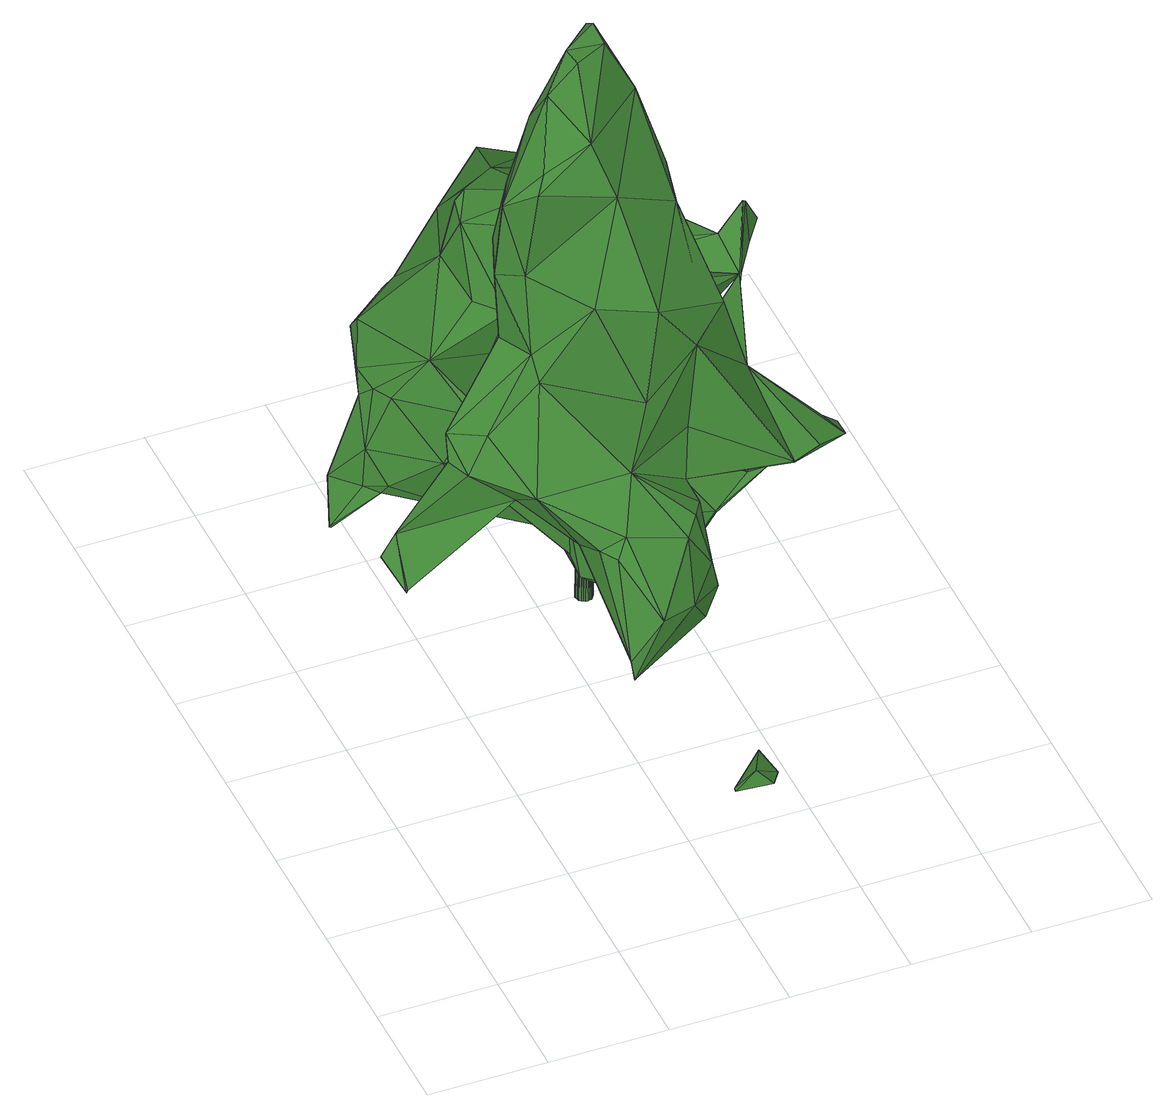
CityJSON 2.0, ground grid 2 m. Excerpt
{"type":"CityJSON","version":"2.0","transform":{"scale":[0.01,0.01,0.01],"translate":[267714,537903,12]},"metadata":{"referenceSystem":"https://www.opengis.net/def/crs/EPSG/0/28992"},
"CityObjects":{
"tree1":{"type":"SolitaryVegetationObject","attributes":{"gtid":343,"crown_width_m":8.86,"crown_median_z":16.65,"crown_r50_m":0.374,"crown_porosity":0.901,"trunk_H_m":3.77,"trunk_DBH_m":0.279,"trunk_radius_m":0.14,"trunk_base_height_m":12.88,"original_gtid":"344"},"geometry":[{"type":"Solid","lod":"3","boundaries":[[[[0,1,2]],[[3,4,5]],[[6,7,8]],[[9,10,11]],[[9,11,12]],[[13,14,15]],[[16,17,18]],[[19,20,21]],[[22,23,24]],[[25,26,27]],[[28,27,26]],[[29,13,30]],[[31,32,33]],[[34,35,36]],[[37,38,39]],[[40,38,37]],[[34,36,41]],[[42,43,20]],[[44,45,46]],[[47,48,49]],[[50,51,52]],[[53,54,32]],[[55,53,56]],[[41,57,58]],[[19,59,60]],[[61,62,63]],[[64,65,66]],[[17,67,68]],[[69,70,71]],[[51,72,73]],[[74,51,73]],[[75,76,77]],[[78,79,80]],[[33,32,81]],[[82,83,84]],[[85,86,37]],[[50,52,86]],[[87,88,89]],[[90,87,89]],[[37,91,40]],[[87,92,93]],[[94,92,87]],[[95,65,64]],[[96,65,95]],[[97,76,98]],[[76,75,98]],[[99,100,101]],[[86,85,102]],[[15,103,104]],[[105,103,15]],[[106,107,108]],[[109,18,22]],[[16,18,109]],[[82,73,72]],[[21,20,110]],[[111,0,2]],[[38,72,51]],[[6,8,112]],[[113,114,39]],[[0,111,115]],[[101,116,117]],[[118,119,120]],[[121,119,122]],[[121,122,57]],[[33,81,123]],[[124,91,37]],[[114,113,85]],[[102,85,113]],[[74,52,51]],[[123,67,17]],[[125,126,127]],[[127,61,125]],[[85,37,114]],[[39,114,37]],[[111,124,37]],[[128,97,129]],[[70,97,98]],[[54,130,131]],[[128,129,35]],[[132,123,133]],[[70,134,71]],[[135,12,97]],[[136,59,107]],[[137,138,128]],[[19,136,99]],[[123,17,133]],[[139,6,95]],[[133,16,140]],[[141,142,143]],[[144,145,15]],[[146,91,124]],[[47,147,148]],[[47,148,48]],[[25,149,1]],[[150,148,147]],[[48,148,49]],[[150,49,148]],[[151,152,153]],[[120,153,152]],[[58,154,41]],[[37,86,155]],[[45,154,156]],[[58,156,154]],[[45,34,154]],[[68,22,18]],[[68,18,17]],[[41,154,34]],[[57,36,121]],[[57,41,36]],[[157,107,158]],[[99,101,43]],[[99,43,42]],[[159,103,160]],[[57,156,58]],[[161,158,162]],[[62,163,79]],[[112,66,96]],[[164,67,131]],[[3,165,4]],[[166,92,94]],[[166,167,92]],[[117,116,168]],[[140,168,116]],[[140,116,132]],[[169,170,171]],[[169,171,95]],[[55,56,172]],[[113,39,38]],[[59,126,173]],[[139,173,174]],[[8,126,125]],[[125,61,8]],[[146,175,91]],[[176,175,146]],[[112,61,66]],[[112,8,61]],[[164,68,67]],[[177,178,25]],[[143,142,157]],[[136,60,59]],[[19,60,136]],[[111,2,124]],[[179,180,171]],[[139,171,180]],[[75,70,98]],[[78,80,181]],[[82,84,73]],[[131,81,54]],[[182,183,118]],[[90,149,87]],[[1,149,90]],[[8,7,126]],[[81,32,54]],[[38,40,184]],[[181,185,186]],[[109,165,117]],[[27,149,25]],[[165,43,117]],[[143,187,141]],[[138,76,128]],[[97,128,76]],[[188,189,89]],[[90,89,189]],[[90,189,188]],[[157,158,161]],[[174,126,7]],[[174,173,126]],[[33,100,31]],[[124,2,190]],[[190,2,191]],[[135,192,12]],[[38,193,113]],[[169,115,170]],[[194,195,196]],[[110,80,21]],[[111,155,115]],[[133,140,132]],[[53,197,198]],[[199,94,87]],[[1,94,199]],[[161,200,157]],[[72,69,82]],[[87,149,9]],[[2,1,199]],[[97,12,129]],[[201,202,203]],[[139,174,6]],[[7,6,174]],[[200,143,157]],[[91,175,40]],[[175,184,40]],[[156,46,45]],[[139,95,171]],[[101,100,204]],[[71,205,69]],[[206,205,71]],[[110,207,80]],[[13,151,153]],[[30,13,153]],[[185,152,208]],[[77,209,75]],[[77,76,138]],[[202,147,210]],[[3,207,110]],[[79,21,80]],[[204,116,101]],[[204,100,33]],[[192,146,190]],[[27,1,90]],[[122,211,212]],[[213,138,214]],[[214,215,213]],[[216,107,106]],[[216,136,107]],[[201,203,47]],[[197,205,198]],[[160,25,159]],[[42,19,99]],[[6,112,95]],[[63,62,79]],[[42,20,19]],[[217,218,88]],[[13,218,217]],[[5,4,219]],[[133,17,16]],[[71,220,206]],[[134,220,71]],[[38,184,72]],[[217,166,94]],[[217,88,166]],[[93,166,88]],[[11,221,222]],[[10,221,11]],[[155,74,170]],[[115,177,0]],[[5,219,185]],[[155,170,115]],[[69,72,184]],[[75,134,70]],[[162,108,161]],[[223,224,134]],[[31,100,56]],[[31,56,53]],[[225,186,208]],[[24,109,22]],[[107,59,173]],[[24,165,109]],[[162,172,226]],[[120,152,219]],[[145,227,217]],[[187,228,141]],[[141,228,142]],[[229,224,223]],[[207,181,80]],[[16,168,140]],[[100,136,56]],[[151,13,225]],[[101,117,43]],[[112,96,95]],[[209,134,75]],[[186,230,181]],[[25,1,0]],[[182,118,219]],[[118,120,219]],[[187,143,200]],[[31,53,32]],[[107,173,139]],[[162,180,179]],[[176,146,192]],[[231,87,9]],[[129,222,30]],[[11,222,129]],[[172,216,226]],[[172,56,216]],[[216,106,226]],[[204,33,232]],[[116,204,232]],[[211,46,212]],[[88,218,188]],[[151,225,208]],[[53,172,197]],[[55,172,53]],[[51,193,38]],[[50,193,51]],[[129,12,11]],[[15,27,28]],[[15,28,13]],[[233,160,105]],[[90,234,27]],[[113,193,102]],[[50,86,193]],[[102,193,86]],[[104,159,178]],[[159,25,178]],[[177,25,0]],[[99,136,100]],[[79,163,21]],[[95,235,177]],[[162,226,108]],[[107,139,158]],[[87,93,88]],[[34,45,236]],[[137,236,44]],[[118,183,122]],[[222,29,30]],[[199,87,237]],[[201,47,49]],[[216,56,136]],[[52,155,86]],[[37,155,111]],[[147,202,150]],[[124,190,146]],[[227,79,78]],[[179,170,74]],[[15,217,27]],[[217,15,145]],[[70,238,97]],[[97,238,135]],[[175,238,184]],[[66,61,63]],[[93,92,167]],[[126,59,239]],[[126,239,163]],[[191,237,190]],[[205,206,220]],[[3,5,207]],[[104,103,159]],[[27,94,1]],[[29,221,90]],[[222,221,29]],[[3,43,165]],[[30,153,121]],[[185,219,152]],[[199,191,2]],[[199,237,191]],[[122,212,57]],[[130,53,220]],[[130,54,53]],[[155,52,74]],[[104,144,15]],[[35,129,30]],[[164,240,213]],[[230,186,225]],[[131,229,164]],[[127,62,61]],[[126,62,127]],[[147,47,203]],[[210,147,203]],[[202,210,203]],[[63,79,241]],[[190,237,192]],[[181,207,5]],[[181,5,185]],[[4,165,24]],[[241,79,227]],[[241,227,145]],[[145,144,64]],[[242,145,64]],[[28,26,233]],[[157,228,107]],[[107,228,200]],[[4,243,219]],[[183,23,22]],[[182,219,243]],[[20,43,110]],[[183,22,214]],[[183,214,46]],[[46,214,44]],[[242,241,145]],[[66,65,96]],[[235,178,177]],[[44,236,45]],[[160,26,25]],[[137,44,214]],[[137,214,138]],[[213,209,77]],[[179,73,84]],[[73,179,74]],[[179,84,162]],[[172,162,84]],[[122,119,118]],[[213,240,209]],[[120,119,153]],[[121,153,119]],[[166,93,167]],[[187,200,228]],[[185,208,186]],[[235,95,64]],[[213,77,138]],[[150,201,49]],[[202,201,150]],[[69,238,70]],[[184,238,69]],[[176,238,175]],[[135,238,176]],[[135,176,192]],[[172,83,197]],[[126,163,62]],[[28,105,225]],[[28,233,105]],[[230,225,105]],[[28,225,13]],[[217,244,14]],[[227,78,244]],[[181,244,78]],[[181,230,244]],[[131,67,81]],[[123,81,67]],[[117,168,109]],[[109,168,16]],[[164,229,223]],[[205,245,69]],[[134,224,220]],[[107,200,108]],[[233,26,160]],[[12,231,9]],[[192,231,12]],[[10,195,194]],[[161,108,200]],[[242,64,241]],[[123,232,33]],[[132,232,123]],[[240,223,209]],[[220,224,130]],[[66,63,64]],[[241,64,63]],[[53,198,220]],[[205,220,198]],[[24,182,243]],[[94,27,217]],[[142,228,157]],[[110,43,3]],[[35,121,36]],[[30,121,35]],[[4,24,243]],[[217,14,13]],[[227,244,217]],[[226,106,108]],[[27,234,149]],[[137,128,236]],[[128,35,236]],[[34,236,35]],[[177,115,169]],[[177,169,95]],[[130,224,229]],[[179,171,170]],[[90,221,234]],[[172,84,83]],[[105,160,103]],[[194,234,221]],[[194,221,10]],[[156,212,46]],[[223,134,209]],[[9,195,10]],[[104,64,144]],[[104,178,64]],[[64,178,235]],[[211,183,46]],[[122,183,211]],[[14,244,230]],[[14,230,15]],[[24,23,182]],[[182,23,183]],[[83,82,245]],[[83,245,197]],[[15,246,105]],[[230,105,246]],[[230,246,15]],[[164,215,68]],[[213,215,164]],[[231,237,87]],[[192,237,231]],[[57,212,156]],[[68,215,22]],[[214,22,215]],[[208,152,151]],[[116,232,132]],[[149,196,9]],[[234,196,149]],[[234,194,196]],[[195,9,196]],[[163,239,21]],[[19,239,59]],[[21,239,19]],[[240,164,223]],[[69,245,82]],[[197,245,205]],[[130,229,131]],[[89,88,188]],[[188,218,29]],[[29,218,13]],[[188,29,90]],[[158,139,180]],[[158,180,162]],[[247,248,249]],[[247,249,250]],[[250,249,251]],[[250,251,252]],[[249,248,253]],[[249,253,251]],[[251,253,254]],[[251,254,252]],[[253,248,255]],[[253,255,254]],[[254,255,256]],[[254,256,252]],[[255,248,257]],[[255,257,256]],[[256,257,258]],[[256,258,252]],[[257,248,259]],[[257,259,258]],[[258,259,260]],[[258,260,252]],[[259,248,261]],[[259,261,260]],[[260,261,262]],[[260,262,252]],[[261,248,263]],[[261,263,262]],[[262,263,264]],[[262,264,252]],[[263,248,265]],[[263,265,264]],[[264,265,266]],[[264,266,252]],[[265,248,267]],[[265,267,266]],[[266,267,268]],[[266,268,252]],[[267,248,269]],[[267,269,268]],[[268,269,270]],[[268,270,252]],[[269,248,271]],[[269,271,270]],[[270,271,272]],[[270,272,252]],[[271,248,273]],[[271,273,272]],[[272,273,274]],[[272,274,252]],[[273,248,275]],[[273,275,274]],[[274,275,276]],[[274,276,252]],[[275,248,277]],[[275,277,276]],[[276,277,278]],[[276,278,252]],[[277,248,279]],[[277,279,278]],[[278,279,280]],[[278,280,252]],[[279,248,281]],[[279,281,280]],[[280,281,282]],[[280,282,252]],[[281,248,283]],[[281,283,282]],[[282,283,284]],[[282,284,252]],[[283,248,285]],[[283,285,284]],[[284,285,286]],[[284,286,252]],[[285,248,287]],[[285,287,286]],[[286,287,288]],[[286,288,252]],[[287,248,289]],[[287,289,288]],[[288,289,290]],[[288,290,252]],[[289,248,291]],[[289,291,290]],[[290,291,292]],[[290,292,252]],[[291,248,293]],[[291,293,292]],[[292,293,294]],[[292,294,252]],[[293,248,295]],[[293,295,294]],[[294,295,296]],[[294,296,252]],[[295,248,247]],[[295,247,296]],[[296,247,250]],[[296,250,252]]]]}]}
},
"vertices":[
[628,607,773],[608,699,611],[604,674,807],[453,795,224],[538,851,224],[559,756,238],[375,389,555],[356,373,528],[399,295,453],[736,890,654],[816,925,632],[766,963,562],[633,1058,648],[662,827,369],[716,726,311],[734,638,471],[306,1091,188],[279,1173,175],[346,1186,267],[404,686,355],[418,673,240],[496,550,276],[497,1218,237],[535,1062,197],[493,1049,198],[680,640,604],[800,632,472],[683,701,571],[762,655,465],[762,953,469],[784,971,410],[231,974,423],[217,1012,417],[197,996,316],[786,1260,325],[710,1160,395],[767,1215,323],[555,784,1088],[398,826,1051],[502,851,1181],[568,937,981],[778,1235,259],[410,696,271],[423,796,239],[683,1252,235],[748,1280,200],[683,1252,231],[456,148,209],[503,117,242],[492,83,264],[360,679,1059],[300,700,998],[345,663,1034],[276,931,518],[210,1062,422],[311,841,491],[303,822,483],[773,1204,179],[773,1215,172],[377,501,466],[392,638,553],[463,325,440],[500,372,369],[530,396,403],[513,483,554],[516,435,545],[517,388,459],[279,1175,278],[326,1216,257],[458,911,813],[443,1086,729],[387,1059,725],[356,817,938],[287,700,867],[333,688,858],[484,1241,635],[564,1227,576],[512,1252,556],[500,552,278],[532,490,291],[499,551,275],[204,1039,389],[332,815,837],[378,751,746],[302,719,722],[507,790,1187],[440,683,1092],[554,923,623],[576,871,422],[587,970,530],[750,839,608],[590,909,973],[427,795,653],[479,869,429],[542,700,578],[412,457,619],[497,403,549],[575,1169,623],[553,1203,628],[297,854,357],[271,865,365],[330,878,238],[452,766,1184],[808,563,484],[708,521,493],[818,619,460],[215,610,605],[260,551,541],[178,618,594],[368,1049,203],[448,678,213],[580,681,933],[473,376,532],[446,797,1188],[505,830,1197],[500,560,831],[211,966,247],[332,879,236],[676,1009,183],[708,1011,226],[678,911,246],[725,1010,277],[697,1039,184],[161,1060,225],[597,761,943],[343,276,369],[352,313,373],[343,279,366],[671,1176,465],[685,1093,478],[241,1134,454],[247,1175,407],[144,1012,165],[160,1049,195],[400,1199,573],[555,1027,727],[344,744,462],[674,1183,348],[585,1215,449],[262,473,602],[147,1012,163],[105,612,358],[103,612,361],[87,671,390],[635,584,543],[513,685,452],[559,854,891],[498,201,190],[520,137,230],[749,837,611],[522,139,233],[727,789,276],[680,853,257],[769,961,326],[751,1278,200],[468,646,1004],[770,1214,170],[112,673,426],[195,584,584],[757,534,503],[811,562,486],[175,615,595],[178,633,637],[493,443,337],[299,1198,347],[399,900,233],[486,712,476],[394,739,490],[233,989,245],[494,595,624],[419,619,817],[336,639,682],[290,725,688],[334,477,486],[337,403,528],[531,930,925],[548,998,734],[568,572,734],[708,519,497],[332,663,720],[239,612,628],[652,697,273],[593,928,223],[600,1054,196],[527,930,926],[713,765,262],[745,760,271],[90,673,387],[652,962,447],[762,960,561],[563,823,856],[531,786,807],[556,974,714],[407,779,1123],[784,896,699],[781,899,698],[780,896,699],[386,888,611],[353,946,599],[524,724,693],[115,676,427],[477,118,267],[509,185,245],[455,150,213],[216,948,272],[361,1013,701],[367,1049,716],[504,697,228],[738,779,271],[426,1227,527],[497,203,193],[670,1075,237],[769,1204,180],[489,1182,425],[516,1217,260],[346,1188,270],[368,664,571],[559,758,404],[637,858,400],[628,869,232],[344,1053,611],[791,897,614],[766,955,469],[330,1179,482],[311,1156,498],[750,727,316],[191,636,625],[492,652,349],[107,613,361],[298,1169,471],[749,723,315],[585,946,642],[192,995,244],[821,620,462],[753,837,611],[540,540,605],[751,1253,314],[511,894,690],[533,1030,736],[468,462,403],[413,1188,467],[471,464,405],[463,652,524],[581,893,216],[652,697,277],[461,860,775],[761,652,463],[489,796,87],[475,795,88],[488,799,87],[505,818,464],[504,822,464],[491,817,465],[487,803,87],[502,825,464],[484,805,87],[500,828,464],[481,807,87],[497,830,464],[478,809,87],[493,831,464],[474,809,87],[490,831,464],[471,808,87],[486,831,464],[467,807,88],[483,829,464],[465,804,88],[480,827,465],[462,801,88],[478,824,465],[461,798,88],[477,820,465],[461,794,89],[477,817,465],[462,791,89],[477,813,466],[463,787,89],[479,810,466],[466,785,89],[481,807,466],[469,783,89],[484,805,466],[472,781,89],[488,804,466],[476,781,89],[492,804,466],[479,782,89],[495,804,465],[483,783,88],[498,806,465],[485,786,88],[501,808,465],[487,789,88],[503,811,465],[489,792,88],[504,815,464]
]}
